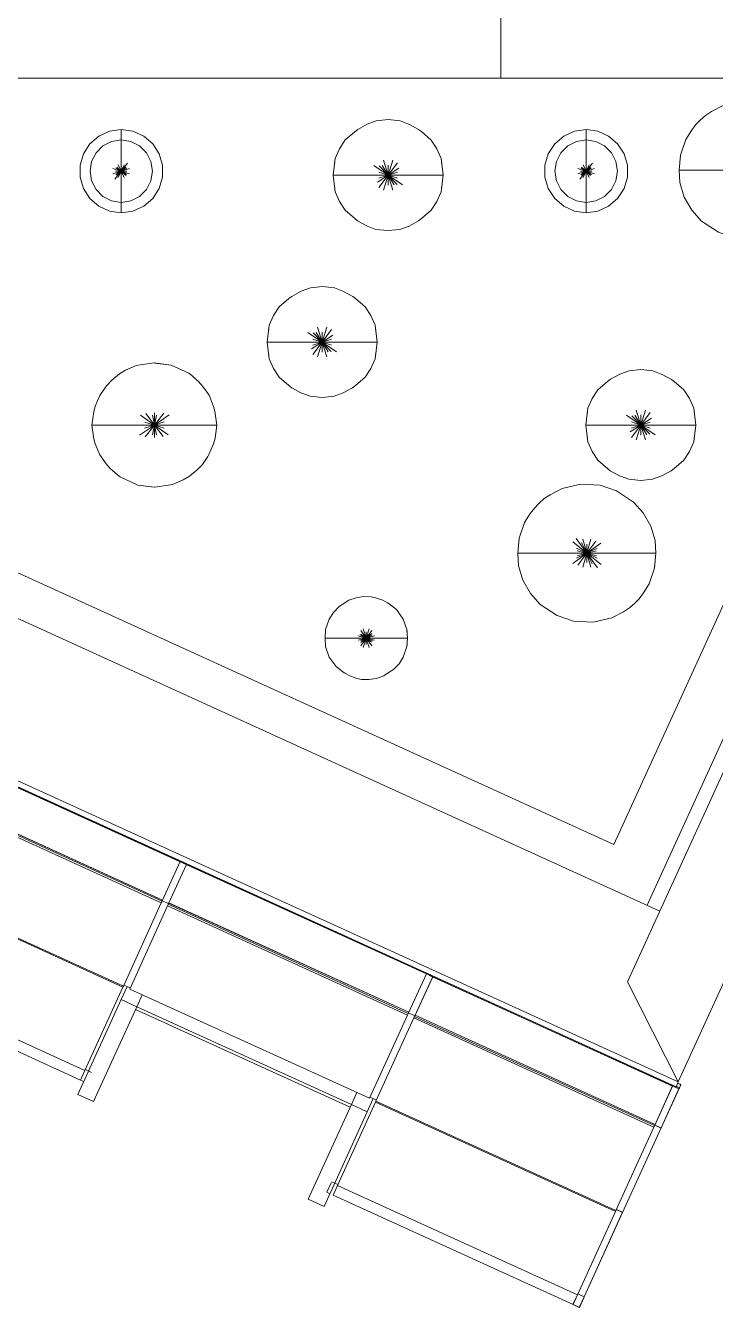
# Model space of a CAD drawing. Header units: inches. Extents: x -578 to 1873, y 397 to 1812.
# Drawn here: x 1062.2 to 1161.6, y 1091.1 to 1275.8 of the extents above; entities that cross this region are included whole.
import ezdxf

# ---------------------------------------------------------------- set-up
doc = ezdxf.new("R2010")
doc.units = ezdxf.units.IN
doc.header["$MEASUREMENT"] = 0
for name, color, linetype, lineweight in [('A-FLOR', 192, 'Continuous', 13), ('A-GLAZ-CURT', 52, 'Continuous', 9), ('A-GLAZ-CWMG', 51, 'Continuous', 9), ('A-WALL', 113, 'Continuous', 13), ('E-LITE-EQPM', 33, 'Continuous', 9), ('L-SITE', 91, 'Continuous', 9)]:
    doc.layers.add(name, color=color, linetype=linetype, lineweight=lineweight)

# ---------------------------------------------------------------- blocks, each defined once
blk = doc.blocks.new('3D Cad File Example_dwg_System Panel - Solar Wall Edges-1985587-_3D_-2939-Level 1')
at = {"layer": 'A-GLAZ-CURT'}
for p, q in [((102.34, -14.02), (102.97, -12.64)), ((136.92, -29.78), (102.34, -14.02)), ((136.92, -29.78), (137.55, -28.4))]:
    blk.add_line(p, q, dxfattribs=at)
blk = doc.blocks.new('3D Cad File Example_dwg_CP_Solar Panel - Square-V6-_3D_-2916-Level 1')
at = {"layer": 'A-GLAZ-CURT'}
for p, q in [((-1036.07, -30.38), (-1041.54, -42.39)), ((-1036.07, -30.38), (-1036, -30.22)), ((-1001.49, -46.14), (-1036.07, -30.38)), ((-1041.54, -42.39), (-1006.96, -58.15)), ((-1001.49, -46.14), (-1006.96, -58.15)), ((-1001.49, -46.14), (-1001.42, -45.98))]:
    blk.add_line(p, q, dxfattribs=at)
blk = doc.blocks.new('3D Cad File Example_dwg_System Panel - Solar Wall Edges-1985589-_3D_-2940-Level 1')
at = {"layer": 'A-GLAZ-CURT'}
for p, q in [((116.69, 17.47), (114.16, 11.92)), ((116.69, 17.47), (151.27, 1.71)), ((114.16, 11.92), (148.74, -3.84)), ((148.74, -3.84), (151.27, 1.71))]:
    blk.add_line(p, q, dxfattribs=at)
blk = doc.blocks.new('3D Cad File Example_dwg_Rectangular Mullion - 1_ x 1_5_ _Black_-1053128-_3D_-2918-Level 1')
at = {"layer": 'A-GLAZ-CWMG'}
for p, q in [((-959.45, -50.34), (-959.37, -50.18)), ((-924.87, -66.09), (-959.45, -50.34)), ((-924.79, -65.93), (-959.37, -50.18)), ((-924.79, -65.93), (-924.87, -66.09))]:
    blk.add_line(p, q, dxfattribs=at)
blk = doc.blocks.new('3D Cad File Example_dwg_Rectangular Mullion - 1_ x 1_5_ _Black_-1985585-_3D_-V14-Level 1')
at = {"layer": 'A-GLAZ-CWMG'}
for p, q in [((172.41, -45.95), (173.03, -44.57)), ((172.41, -45.95), (172.86, -46.16)), ((173.56, -44.64), (173.1, -44.43))]:
    blk.add_line(p, q, dxfattribs=at)
blk = doc.blocks.new('3D Cad File Example_dwg_Rectangular Mullion - 1_ x 1_5_ _Black_-V7-_3D_-2920-Level 1')
at = {"layer": 'A-GLAZ-CWMG'}
for p, q in [((-965.86, -62.01), (-964.95, -62.42)), ((-970.95, -74.38), (-970.5, -74.59))]:
    blk.add_line(p, q, dxfattribs=at)
blk = doc.blocks.new('3D Cad File Example_dwg_Rectangular Mullion - 1_ x 1_5_ _Black_-V7-_3D_-V3-Level 1')
at = {"layer": 'A-GLAZ-CWMG'}
for p, q in [((-960.32, -49.84), (-960.38, -49.98)), ((-960.32, -49.84), (-959.41, -50.26)), ((-959.47, -50.39), (-959.41, -50.26)), ((-965.86, -62.01), (-964.95, -62.42))]:
    blk.add_line(p, q, dxfattribs=at)
blk = doc.blocks.new('3D Cad File Example_dwg_Rectangular Mullion - 1_ x 1_5_ _Black_-1985586-_3D_-V15-Level 1')
at = {"layer": 'A-GLAZ-CWMG'}
for p, q in [((186.76, -14.46), (184.19, -20.09)), ((186.76, -14.46), (187.67, -14.88)), ((187.67, -14.88), (185.1, -20.51)), ((184.19, -20.09), (185.1, -20.51))]:
    blk.add_line(p, q, dxfattribs=at)
blk = doc.blocks.new('3D Cad File Example_dwg_Rectangular Mullion - 1_ x 1_5_ _Black_-1985586-_3D_-2942-Level 1')
at = {"layer": 'A-GLAZ-CWMG'}
for p, q in [((151.27, 1.71), (148.7, -3.92)), ((152.18, 1.3), (149.61, -4.34)), ((151.27, 1.71), (152.18, 1.3)), ((148.7, -3.92), (149.61, -4.34))]:
    blk.add_line(p, q, dxfattribs=at)
blk = doc.blocks.new('3D Cad File Example_dwg_Rectangular Mullion - 1_ x 1_5_ _Black_-2341961-_3D_-2943-Level 1')
at = {"layer": 'A-GLAZ-CWMG'}
for p, q in [((243.38, -78.3), (244.01, -76.92)), ((244.99, -77.19), (244.08, -76.77)), ((244.29, -78.71), (244.99, -77.19)), ((244.29, -78.71), (243.38, -78.3))]:
    blk.add_line(p, q, dxfattribs=at)
blk = doc.blocks.new('3D Cad File Example_dwg_Rectangular Mullion - 1_ x 1_5_ _Black_-V8-_3D_-2923-Level 1')
at = {"layer": 'A-GLAZ-CWMG'}
for p, q in [((-859.4, -110.53), (-858.49, -110.94)), ((-864.03, -123.11), (-858.49, -110.94)), ((-864.94, -122.69), (-864.03, -123.11))]:
    blk.add_line(p, q, dxfattribs=at)
blk = doc.blocks.new('3D Cad File Example_dwg_Rectangular Mullion - 1_ x 1_5_ _Black_-V8-_3D_-V4-Level 1')
at = {"layer": 'A-GLAZ-CWMG'}
for p, q in [((-858.49, -110.94), (-852.94, -98.77)), ((-853.85, -98.36), (-853.91, -98.49)), ((-853.85, -98.36), (-852.94, -98.77)), ((-859.4, -110.53), (-858.49, -110.94))]:
    blk.add_line(p, q, dxfattribs=at)
blk = doc.blocks.new('3D Cad File Example_dwg_Rectangular Mullion - 1_ x 1_5_ _Black_-2341962-_3D_-2944-Level 1')
at = {"layer": 'A-GLAZ-CWMG'}
for p, q in [((257.78, -46.71), (255.17, -52.44)), ((258.72, -47.06), (256.08, -52.85)), ((258.26, -46.85), (258.72, -47.06)), ((258.92, -46.61), (258.47, -46.41)), ((258.72, -47.06), (258.92, -46.61)), ((258.92, -46.61), (258.89, -46.67)), ((255.17, -52.44), (256.08, -52.85))]:
    blk.add_line(p, q, dxfattribs=at)
blk = doc.blocks.new('3D Cad File Example_dwg_Rectangular Mullion - 1_ x 1_5_ _Black_-1053135-_3D_-2925-Level 1')
at = {"layer": 'A-GLAZ-CWMG'}
for p, q in [((-992.71, -28.08), (-992.64, -27.93)), ((-992.71, -28.08), (-957.22, -44.25)), ((-957.22, -44.25), (-957.15, -44.1))]:
    blk.add_line(p, q, dxfattribs=at)
blk = doc.blocks.new('3D Cad File Example_dwg_Rectangular Mullion - 2_5_ x 5_ rectangular _Orange_-1053136-_3D_-2947-Level 1')
at = {"layer": 'A-GLAZ-CWMG'}
for p, q in [((180.52, -35.38), (181.31, -33.65)), ((180.52, -35.38), (180.34, -35.77)), ((211.28, -49.87), (180.34, -35.77)), ((211.46, -49.47), (180.52, -35.38)), ((212.25, -47.75), (211.46, -49.47)), ((211.46, -49.47), (211.28, -49.87))]:
    blk.add_line(p, q, dxfattribs=at)
blk = doc.blocks.new('3D Cad File Example_dwg_Rectangular Mullion - 2_5_ x 5_ rectangular _Orange_-1985596-_3D_-2948-Level 1')
at = {"layer": 'A-GLAZ-CWMG'}
for p, q in [((212.25, -47.75), (211.46, -49.47)), ((205.23, -63.14), (211.46, -49.47)), ((213.74, -50.51), (211.46, -49.47)), ((213.74, -50.51), (214.55, -48.72)), ((207.51, -64.18), (213.74, -50.51)), ((205.23, -63.14), (207.51, -64.18))]:
    blk.add_line(p, q, dxfattribs=at)
blk = doc.blocks.new('3D Cad File Example_dwg_Rectangular Mullion - 2_5_ x 5_ rectangular _Orange_-1985597-_3D_-2949-Level 1')
at = {"layer": 'A-GLAZ-CWMG'}
for p, q in [((179.06, -32.55), (178.25, -34.34)), ((172.02, -48.01), (178.25, -34.34)), ((178.25, -34.34), (180.52, -35.38)), ((181.31, -33.65), (180.52, -35.38)), ((174.29, -49.04), (180.52, -35.38)), ((174.29, -49.04), (172.02, -48.01))]:
    blk.add_line(p, q, dxfattribs=at)
blk = doc.blocks.new('3D Cad File Example_dwg_Bollard Light - Incandescent - 120V-2052859-_3D_-3531-Level 1')
at = {"layer": 'E-LITE-EQPM'}
for p, q in [((-7.74, 0.55), (-9.03, -0.57)), ((-6.19, 1.26), (-7.74, 0.55)), ((-6.19, 1.26), (-4.5, 1.5)), ((-4.5, 0), (-5.89, -0.22)), ((-4.5, 0), (-5.89, -0.22)), ((-4.5, 1.5), (-2.81, 1.26)), ((-4.5, 0), (-4.5, 1.5)), ((-4.5, 0), (-3.11, -0.22)), ((-4.5, 0), (-4.5, -0.22)), ((-4.5, 0), (-3.11, -0.22)), ((-1.26, 0.55), (-2.81, 1.26)), ((0.03, -0.57), (-1.26, 0.55)), ((-9.03, -0.57), (-9.96, -2.01)), ((-8.14, -1.85), (-7.15, -0.86)), ((-8.14, -1.85), (-7.15, -0.86)), ((-5.89, -0.22), (-7.15, -0.86)), ((-5.89, -0.22), (-7.15, -0.86)), ((-4.5, -0.86), (-4.5, -0.22)), ((-4.5, -0.86), (-4.5, -1.85)), ((-1.85, -0.86), (-3.11, -0.22)), ((-1.85, -0.86), (-3.11, -0.22)), ((-0.86, -1.85), (-1.85, -0.86)), ((-0.86, -1.85), (-1.85, -0.86)), ((0.96, -2.01), (0.03, -0.57)), ((-10.44, -3.65), (-9.96, -2.01)), ((-10.44, -5.35), (-10.44, -3.65)), ((-8.78, -3.11), (-9, -4.5)), ((-8.78, -3.11), (-9, -4.5)), ((-8.14, -1.85), (-8.78, -3.11)), ((-8.14, -1.85), (-8.78, -3.11)), ((-4.5, -4.5), (-4.94, -3.58)), ((-4.5, -3.11), (-4.5, -1.85)), ((-4.5, -4.5), (-4.5, -3.11)), ((-4.5, -4.5), (-3.58, -3.33)), ((-4.5, -4.5), (-4.06, -3.58)), ((-0.22, -3.11), (-0.86, -1.85)), ((-0.22, -3.11), (-0.86, -1.85)), ((0, -4.5), (-0.22, -3.11)), ((0, -4.5), (-0.22, -3.11)), ((1.44, -3.65), (0.96, -2.01)), ((1.44, -5.35), (1.44, -3.65)), ((-9.96, -6.99), (-10.44, -5.35)), ((-9, -4.5), (-8.78, -5.89)), ((-9, -4.5), (-8.78, -5.89)), ((-4.5, -4.5), (-5.7, -4.12)), ((-4.5, -4.5), (-5.7, -4.88)), ((-4.5, -4.5), (-5.42, -5.67)), ((-4.5, -4.5), (-5.31, -4.5)), ((-4.5, -4.5), (-5.29, -4.96)), ((-4.5, -4.5), (-5.28, -4.04)), ((-4.5, -4.5), (-5.15, -3.9)), ((-4.5, -4.5), (-5.15, -5.1)), ((-4.5, -4.5), (-4.94, -5.42)), ((-4.5, -4.5), (-3.85, -3.9)), ((-4.5, -4.5), (-3.71, -4.04)), ((-4.5, -4.5), (-3.3, -4.12)), ((-4.5, -4.5), (-4.5, -5.89)), ((-4.5, -4.5), (-3.69, -4.5)), ((-4.5, -4.5), (-3.72, -4.96)), ((-4.5, -4.5), (-3.3, -4.88)), ((-4.5, -4.5), (-4.06, -5.42)), ((-4.5, -4.5), (-3.85, -5.1)), ((-0.22, -5.89), (0, -4.5)), ((-0.22, -5.89), (0, -4.5)), ((0.96, -6.99), (1.44, -5.35)), ((-9.03, -8.43), (-9.96, -6.99)), ((-8.14, -7.15), (-8.78, -5.89)), ((-8.14, -7.15), (-8.78, -5.89)), ((-8.14, -7.15), (-7.15, -8.14)), ((-8.14, -7.15), (-7.15, -8.14)), ((-4.5, -7.15), (-4.5, -5.89)), ((-4.5, -8.14), (-4.5, -7.15)), ((-0.86, -7.15), (-1.85, -8.14)), ((-0.86, -7.15), (-1.85, -8.14)), ((-0.86, -7.15), (-0.22, -5.89)), ((-0.86, -7.15), (-0.22, -5.89)), ((0.03, -8.43), (0.96, -6.99)), ((-7.74, -9.55), (-9.03, -8.43)), ((-7.15, -8.14), (-5.89, -8.78)), ((-7.15, -8.14), (-5.89, -8.78)), ((-4.5, -9), (-5.89, -8.78)), ((-4.5, -9), (-5.89, -8.78)), ((-4.5, -8.78), (-4.5, -8.14)), ((-4.5, -9), (-3.11, -8.78)), ((-4.5, -8.78), (-4.5, -9)), ((-4.5, -9), (-3.11, -8.78)), ((-4.5, -9), (-4.5, -10.5)), ((-3.11, -8.78), (-1.85, -8.14)), ((-3.11, -8.78), (-1.85, -8.14)), ((0.03, -8.43), (-1.26, -9.55)), ((-6.19, -10.26), (-7.74, -9.55)), ((-4.5, -10.5), (-6.19, -10.26)), ((-4.5, -10.5), (-2.81, -10.26)), ((-2.81, -10.26), (-1.26, -9.55))]:
    blk.add_line(p, q, dxfattribs=at)
blk = doc.blocks.new('3D Cad File Example_dwg_Sculpture - 18 D x 16 H-1407582-_3D_-2999-Level 1')
at = {"layer": 'L-SITE'}
for p, q in [((-4.16, 7.9), (-5.03, 7.39)), ((-4.16, 7.9), (-2.61, 8.57)), ((-2.61, 8.57), (-2.02, 8.69)), ((-2.02, 8.69), (-0.05, 8.96)), ((2.4, 8.65), (-0.05, 8.96)), ((2.4, 8.65), (0.05, 8.94)), ((2.01, 8.7), (0.05, 8.94)), ((2.4, 8.65), (2.01, 8.7)), ((2.4, 8.65), (4.94, 7.47)), ((5.08, 7.38), (4.94, 7.47)), ((-6.93, 5.67), (-7.7, 4.55)), ((-6.93, 5.67), (-6.16, 6.46)), ((-6.16, 6.46), (-5.03, 7.39)), ((5.08, 7.38), (6.37, 6.28)), ((6.98, 5.57), (6.37, 6.28)), ((6.98, 5.57), (7.87, 4.31)), ((-8.52, 2.71), (-7.85, 4.26)), ((-7.85, 4.26), (-7.7, 4.55)), ((7.87, 4.31), (8.53, 2.69)), ((-8.74, 1.88), (-9, 0)), ((-8.74, 1.88), (-8.52, 2.71)), ((8.53, 2.69), (8.72, 1.99)), ((8.72, 1.99), (9, 0)), ((-9, 0), (-8.72, -1.99)), ((-8.77, 0), (-9, 0)), ((-8.77, 0), (-8.11, 0)), ((-8.11, 0), (-7.04, 0)), ((-7.04, 0), (-5.61, 0)), ((-5.61, 0), (-3.9, 0)), ((-3.9, 0), (-2, 0)), ((0, 0), (-2.13, -1.46)), ((0, 0), (-2, 0)), ((0, 0), (-1.99, 1.42)), ((0, 0), (-1.41, -0.44)), ((0, 0), (-1.39, 0.43)), ((0, 0), (-1.34, -1.7)), ((0, 0), (-1.24, 1.64)), ((0, 0), (-0.29, 1.42)), ((0, 0), (-0.29, -1.42)), ((0, 0), (0, 1.78)), ((1.34, 1.7), (0, 0)), ((2.13, 1.46), (0, 0)), ((0, 0), (0.29, 1.42)), ((1.41, 0.44), (0, 0)), ((2, 0), (0, 0)), ((0, 0), (1.39, -0.43)), ((0, 0), (1.99, -1.42)), ((0, 0), (0, -1.78)), ((0, 0), (0.29, -1.42)), ((0, 0), (1.24, -1.64)), ((3.9, 0), (2, 0)), ((3.9, 0), (5.61, 0)), ((7.04, 0), (5.61, 0)), ((7.04, 0), (8.11, 0)), ((8.11, 0), (8.77, 0)), ((9, 0), (8.74, -1.88)), ((8.77, 0), (9, 0)), ((-8.53, -2.69), (-8.72, -1.99)), ((-7.87, -4.31), (-8.53, -2.69)), ((8.52, -2.71), (7.85, -4.26)), ((8.74, -1.88), (8.52, -2.71)), ((-7.87, -4.31), (-6.98, -5.57)), ((6.93, -5.67), (7.7, -4.55)), ((7.85, -4.26), (7.7, -4.55)), ((-6.98, -5.57), (-6.37, -6.28)), ((-5.08, -7.38), (-6.37, -6.28)), ((-5.08, -7.38), (-4.94, -7.47)), ((4.16, -7.9), (5.03, -7.39)), ((6.16, -6.46), (5.03, -7.39)), ((6.93, -5.67), (6.16, -6.46)), ((-2.4, -8.65), (-4.94, -7.47)), ((-2.4, -8.65), (0.05, -8.96)), ((-2.4, -8.65), (-2.01, -8.7)), ((-2.4, -8.65), (-0.05, -8.94)), ((-2.01, -8.7), (-0.05, -8.94)), ((2.02, -8.69), (0.05, -8.96)), ((2.61, -8.57), (2.02, -8.69)), ((4.16, -7.9), (2.61, -8.57))]:
    blk.add_line(p, q, dxfattribs=at)
blk = doc.blocks.new('3D Cad File Example_dwg_Sculpture - 12 D x 10 H-1407578-_3D_-2996-Level 1')
at = {"layer": 'L-SITE'}
for p, q in [((-2.52, 5.44), (-1.46, 5.82)), ((-1.46, 5.82), (-0.39, 5.98)), ((-0.39, 5.98), (0.69, 5.95)), ((1.35, 5.82), (0.69, 5.95)), ((1.35, 5.82), (2.39, 5.46)), ((-5.34, 2.73), (-4.72, 3.7)), ((-3.94, 4.51), (-4.72, 3.7)), ((-3.94, 4.51), (-3.32, 4.92)), ((-2.52, 5.44), (-3.32, 4.92)), ((3.07, 5.08), (2.39, 5.46)), ((3.07, 5.08), (3.32, 4.92)), ((4.35, 4.12), (3.32, 4.92)), ((5.34, 2.73), (4.35, 4.12)), ((-5.87, 1.22), (-5.34, 2.73)), ((5.87, 1.22), (5.34, 2.73)), ((-5.94, 0), (-5.87, 1.22)), ((-5.94, 0), (-5.87, -1.22)), ((-5.94, 0), (-5.46, 0)), ((-5.89, 0.96), (-5.87, 1.22)), ((-4.53, 0), (-5.46, 0)), ((-4.53, 0), (-3.24, 0)), ((-3.24, 0), (-1.69, 0)), ((0, 0), (-1.69, 0)), ((0, 0), (-1.17, 0.3)), ((0, 0), (-1.17, -0.3)), ((0, 0), (-0.95, 0.46)), ((0, 0), (-0.85, -0.42)), ((0, 0), (-0.8, -0.64)), ((0, 0), (-0.79, 1.1)), ((0, 0), (-0.79, -1.1)), ((0, 0), (-0.76, 0.57)), ((0, 0), (-0.43, 1.34)), ((0, 0), (-0.43, -1.34)), ((0.43, 1.34), (0, 0)), ((0.79, 1.1), (0, 0)), ((0, 0.91), (0, 0)), ((0.8, 0.64), (0, 0)), ((0, 0), (0.85, 0.42)), ((1.17, 0.3), (0, 0)), ((0, 0), (1.69, 0)), ((0, 0), (0, -0.91)), ((0, 0), (0.43, -1.34)), ((0, 0), (0.76, -0.57)), ((0, 0), (0.95, -0.46)), ((0, 0), (0.79, -1.1)), ((0, 0), (1.17, -0.3)), ((1.69, 0), (3.24, 0)), ((3.24, 0), (4.53, 0)), ((5.46, 0), (4.53, 0)), ((5.46, 0), (5.94, 0)), ((5.89, 0.96), (5.87, 1.22)), ((5.94, 0), (5.87, 1.22)), ((5.94, 0), (5.87, -1.22)), ((-5.89, -0.96), (-5.87, -1.22)), ((-5.87, -1.22), (-5.34, -2.73)), ((5.87, -1.22), (5.34, -2.73)), ((5.89, -0.96), (5.87, -1.22)), ((-5.34, -2.73), (-4.35, -4.12)), ((5.34, -2.73), (4.72, -3.7)), ((-4.35, -4.12), (-3.32, -4.92)), ((-3.07, -5.08), (-3.32, -4.92)), ((-3.07, -5.08), (-2.39, -5.46)), ((-1.35, -5.82), (-2.39, -5.46)), ((2.52, -5.44), (1.46, -5.82)), ((2.52, -5.44), (3.32, -4.92)), ((3.94, -4.51), (3.32, -4.92)), ((3.94, -4.51), (4.72, -3.7)), ((-1.35, -5.82), (-0.69, -5.95)), ((0.39, -5.98), (-0.69, -5.95)), ((1.46, -5.82), (0.39, -5.98))]:
    blk.add_line(p, q, dxfattribs=at)
blk = doc.blocks.new('3D Cad File Example_dwg_Sculpture - 20 D x 22 H-1407576-_3D_-2997-Level 1')
at = {"layer": 'L-SITE'}
for p, q in [((-5.27, 8.44), (-3.58, 9.32)), ((-0.91, 9.96), (-3.58, 9.32)), ((-0.91, 9.96), (1.92, 9.81)), ((4.29, 8.98), (1.92, 9.81)), ((-6.91, 7.18), (-6.14, 7.87)), ((-5.27, 8.44), (-6.14, 7.87)), ((4.29, 8.98), (6.74, 7.37)), ((-8.18, 5.71), (-8.97, 4.41)), ((-8.18, 5.71), (-7.52, 6.56)), ((-6.91, 7.18), (-7.52, 6.56)), ((6.74, 7.37), (8.13, 5.81)), ((9.21, 3.9), (8.13, 5.81)), ((-9.77, 2.15), (-8.97, 4.41)), ((9.21, 3.9), (9.83, 1.82)), ((-9.95, 0), (-9.77, 2.15)), ((-9.82, 1.5), (-9.77, 2.15)), ((0, 0), (-1.53, 2.1)), ((0, 0), (-0.58, 2.01)), ((0, 0), (0.58, 2.01)), ((-9.95, 0), (-9.83, -1.82)), ((-9.51, 0), (-9.95, 0)), ((-9.51, 0), (-8.66, 0)), ((-8.66, 0), (-7.43, 0)), ((-7.43, 0), (-5.88, 0)), ((-5.88, 0), (-4.07, 0)), ((-2.08, 0), (-4.07, 0)), ((0, 0), (-2.08, 0)), ((0, 0), (-2.04, 1.64)), ((0, 0), (-2.03, -1.46)), ((0, 0), (-1.51, 0.73)), ((0, 0), (-1.48, -0.71)), ((0, 0), (-1.41, 0.36)), ((0, 0), (-1.41, -0.36)), ((0, 0), (-1.3, -1.72)), ((0, 0), (-0.78, 1.53)), ((0, 0), (-0.58, -2.01)), ((0, 0), (1.3, 1.72)), ((2.03, 1.46), (0, 0)), ((0, 0), (0, 1.32)), ((0, 0), (1.48, 0.71)), ((1.41, 0.36), (0, 0)), ((2.08, 0), (0, 0)), ((0, 0), (0, -1.32)), ((0, 0), (1.53, -2.1)), ((0, 0), (2.04, -1.64)), ((0, 0), (0.58, -2.01)), ((0, 0), (0.78, -1.53)), ((0, 0), (1.41, -0.36)), ((0, 0), (1.51, -0.73)), ((4.07, 0), (2.08, 0)), ((4.07, 0), (5.88, 0)), ((7.43, 0), (5.88, 0)), ((7.43, 0), (8.66, 0)), ((8.66, 0), (9.51, 0)), ((9.51, 0), (9.95, 0)), ((9.95, 0), (9.77, -2.15)), ((9.86, 1.4), (9.83, 1.82)), ((9.83, 1.82), (9.95, 0)), ((-9.86, -1.4), (-9.83, -1.82)), ((-9.21, -3.9), (-9.83, -1.82)), ((9.82, -1.5), (9.77, -2.15)), ((9.77, -2.15), (8.97, -4.41)), ((-9.21, -3.9), (-8.13, -5.81)), ((8.18, -5.71), (8.97, -4.41)), ((-6.74, -7.37), (-8.13, -5.81)), ((-4.29, -8.98), (-6.74, -7.37)), ((6.91, -7.18), (6.14, -7.87)), ((6.91, -7.18), (7.52, -6.56)), ((8.18, -5.71), (7.52, -6.56)), ((-4.29, -8.98), (-1.92, -9.81)), ((5.27, -8.44), (3.58, -9.32)), ((5.27, -8.44), (6.14, -7.87)), ((0.91, -9.96), (-1.92, -9.81)), ((0.91, -9.96), (3.58, -9.32))]:
    blk.add_line(p, q, dxfattribs=at)
blk = doc.blocks.new('3D Cad File Example_dwg_Sculpture - 16 D x 16 H-1407580-_3D_-2998-Level 1')
at = {"layer": 'L-SITE'}
for p, q in [((-3.01, 7.34), (-1.7, 7.82)), ((-1.7, 7.82), (0.02, 8)), ((1.75, 7.81), (0.02, 8)), ((2.95, 7.35), (1.75, 7.81)), ((-6.19, 5.07), (-4.81, 6.26)), ((-4.38, 6.59), (-4.81, 6.26)), ((-4.38, 6.59), (-3.01, 7.34)), ((2.95, 7.35), (3.06, 7.3)), ((4.4, 6.58), (3.06, 7.3)), ((4.4, 6.58), (4.8, 6.27)), ((6.19, 5.06), (4.8, 6.27)), ((-7.63, 2.42), (-7.03, 3.81)), ((-6.19, 5.07), (-7.03, 3.81)), ((6.19, 5.06), (7.03, 3.81)), ((7.63, 2.42), (7.03, 3.81)), ((-7.94, 0), (-7.63, 2.42)), ((-7.75, 1.5), (-7.63, 2.42)), ((0, 0), (-0.68, 2.14)), ((0, 0), (0.68, 2.14)), ((7.63, 2.42), (7.75, 1.5)), ((7.63, 2.42), (7.94, 0)), ((-7.94, 0), (-7.63, -2.42)), ((-7.48, 0), (-7.94, 0)), ((-7.48, 0), (-6.58, 0)), ((-6.58, 0), (-5.3, 0)), ((-3.72, 0), (-5.3, 0)), ((-3.72, 0), (-1.91, 0)), ((0, 0), (-2.05, 1.4)), ((0, 0), (-1.91, 0)), ((0, 0), (-1.52, -1)), ((0, 0), (-1.36, 0.44)), ((0, 0), (-1.36, -1.8)), ((0, 0), (-1.35, -0.43)), ((0, 0), (-1.3, 1.34)), ((0, 0), (-0.87, 1.4)), ((0, 0), (-0.68, -2.14)), ((0, 0), (1.36, 1.8)), ((0, 0), (0, 1.45)), ((0, 0), (1.52, 1)), ((1.35, 0.43), (0, 0)), ((1.91, 0), (0, 0)), ((0, 0), (0.68, -2.14)), ((0, 0), (0, -1.45)), ((0, 0), (2.05, -1.4)), ((0, 0), (0.87, -1.4)), ((0, 0), (1.36, -0.44)), ((0, 0), (1.3, -1.34)), ((1.91, 0), (3.72, 0)), ((5.3, 0), (3.72, 0)), ((6.58, 0), (5.3, 0)), ((6.58, 0), (7.48, 0)), ((7.48, 0), (7.94, 0)), ((7.94, 0), (7.63, -2.42)), ((-7.75, -1.5), (-7.63, -2.42)), ((7.75, -1.5), (7.63, -2.42)), ((-7.63, -2.42), (-7.03, -3.81)), ((7.63, -2.42), (7.03, -3.81)), ((-6.19, -5.06), (-7.03, -3.81)), ((-6.19, -5.06), (-4.8, -6.27)), ((6.19, -5.07), (4.81, -6.26)), ((6.19, -5.07), (7.03, -3.81)), ((-4.4, -6.58), (-4.8, -6.27)), ((-4.4, -6.58), (-3.06, -7.3)), ((-2.95, -7.35), (-3.06, -7.3)), ((-2.95, -7.35), (-1.75, -7.81)), ((3.01, -7.34), (1.7, -7.82)), ((4.38, -6.59), (3.01, -7.34)), ((4.38, -6.59), (4.81, -6.26)), ((-1.75, -7.81), (-0.02, -8)), ((1.7, -7.82), (-0.02, -8))]:
    blk.add_line(p, q, dxfattribs=at)
blk = doc.blocks.new('3D Cad File Example_dwg_Rectangular Mullion - 1_ x 1_5_ _Black_-2339324-_3D_-2926-Level 1')
at = {"layer": 'A-GLAZ-CWMG'}
for p, q in [((-886.24, -76.6), (-886.18, -76.44)), ((-850.3, -92.97), (-886.24, -76.6)), ((-850.02, -92.37), (-850.48, -92.16)), ((-850.02, -92.37), (-850.23, -92.82)), ((-850.02, -92.37), (-850.05, -92.42)), ((-850.23, -92.82), (-850.68, -92.61)), ((-850.23, -92.82), (-850.3, -92.97))]:
    blk.add_line(p, q, dxfattribs=at)
blk = doc.blocks.new('3D Cad File Example_dwg_Rectangular Mullion - 1_ x 1_5_ _Black_-1985585-_3D_-2941-Level 1')
at = {"layer": 'A-GLAZ-CWMG'}
for p, q in [((136.92, -29.78), (137.55, -28.4)), ((138.52, -28.67), (137.61, -28.26)), ((137.83, -30.2), (138.46, -28.82)), ((136.92, -29.78), (137.83, -30.2))]:
    blk.add_line(p, q, dxfattribs=at)
blk = doc.blocks.new('3D Cad File Example_dwg_Rectangular Mullion - 1_ x 1_5_ _Black_-V7-_3D_-V6-Level 1')
at = {"layer": 'A-GLAZ-CWMG'}
for p, q in [((-1123.57, -123.52), (-1118.03, -111.35)), ((-1118.94, -110.94), (-1118.03, -111.35)), ((-1124.48, -123.11), (-1123.57, -123.52))]:
    blk.add_line(p, q, dxfattribs=at)
blk = doc.blocks.new('3D Cad File Example_dwg-2744-Level 1')
at = {"layer": 'A-FLOR'}
for p, q in [((233, 146.5), (233, 98.5)), ((233, 98.5), (233, 106.5)), ((280.91, 98.5), (131.5, 98.5)), ((270.03, 33.53), (249.29, -11.97)), ((249.29, -11.97), (154.39, 31.28))]:
    blk.add_line(p, q, dxfattribs=at)
at = {"layer": 'A-WALL', "color": 103, "lineweight": 9}
for p, q in [((125.44, 37.88), (255.91, -21.58)), ((275.81, 22.1), (251.26, -31.78)), ((258.56, -46.2), (116.61, 18.49)), ((258.23, -46.92), (116.28, 17.77)), ((258.56, -46.2), (279.91, 0.64)), ((258.56, -46.2), (251.26, -31.78)), ((258.56, -46.2), (258.23, -46.92))]:
    blk.add_line(p, q, dxfattribs=at)
at = {"layer": 'A-WALL'}
blk.add_line((254.09, -20.75), (273.99, 22.93), dxfattribs=at)
for name, p in [('3D Cad File Example_dwg_Sculpture - 20 D x 22 H-1407576-_3D_-2997-Level 1', (268.63, 85.24)), ('3D Cad File Example_dwg_Sculpture - 16 D x 16 H-1407580-_3D_-2998-Level 1', (216.74, 84.5)), ('3D Cad File Example_dwg_Bollard Light - Incandescent - 120V-2052859-_3D_-3531-Level 1', (182.78, 89.57)), ('3D Cad File Example_dwg_Bollard Light - Incandescent - 120V-2052859-_3D_-3531-Level 1', (249.78, 89.57)), ('3D Cad File Example_dwg_Sculpture - 16 D x 16 H-1407580-_3D_-2998-Level 1', (207.24, 60.44)), ('3D Cad File Example_dwg_Sculpture - 18 D x 16 H-1407582-_3D_-2999-Level 1', (183.06, 48.48)), ('3D Cad File Example_dwg_Sculpture - 16 D x 16 H-1407580-_3D_-2998-Level 1', (253.16, 48.48)), ('3D Cad File Example_dwg_Sculpture - 20 D x 22 H-1407576-_3D_-2997-Level 1', (245.38, 30)), ('3D Cad File Example_dwg_Sculpture - 12 D x 10 H-1407578-_3D_-2996-Level 1', (213.59, 17.77)), ('3D Cad File Example_dwg_System Panel - Solar Wall Edges-1985589-_3D_-2940-Level 1', (35.49, -16.17)), ('3D Cad File Example_dwg_Rectangular Mullion - 1_ x 1_5_ _Black_-1053135-_3D_-2925-Level 1', (1144.43, 29.58)), ('3D Cad File Example_dwg_CP_Solar Panel - Square-V6-_3D_-2916-Level 1', (1185.54, 25.74)), ('3D Cad File Example_dwg_Rectangular Mullion - 1_ x 1_5_ _Black_-1053128-_3D_-2918-Level 1', (1109.02, 45.92)), ('3D Cad File Example_dwg_Rectangular Mullion - 1_ x 1_5_ _Black_-1985586-_3D_-V15-Level 1', (0, 0)), ('3D Cad File Example_dwg_Rectangular Mullion - 1_ x 1_5_ _Black_-1053135-_3D_-2925-Level 1', (1179.92, 13.41)), ('3D Cad File Example_dwg_System Panel - Solar Wall Edges-1985589-_3D_-2940-Level 1', (70.98, -32.34)), ('3D Cad File Example_dwg_CP_Solar Panel - Square-V6-_3D_-2916-Level 1', (1180, 13.58)), ('3D Cad File Example_dwg_Rectangular Mullion - 1_ x 1_5_ _Black_-V7-_3D_-V3-Level 1', (1144.51, 29.75)), ('3D Cad File Example_dwg_CP_Solar Panel - Square-V6-_3D_-2916-Level 1', (1221.03, 9.57)), ('3D Cad File Example_dwg_Rectangular Mullion - 1_ x 1_5_ _Black_-1053128-_3D_-2918-Level 1', (1144.51, 29.75)), ('3D Cad File Example_dwg_System Panel - Solar Wall Edges-1985587-_3D_-2939-Level 1', (35.49, -16.17)), ('3D Cad File Example_dwg_Rectangular Mullion - 1_ x 1_5_ _Black_-1985586-_3D_-2942-Level 1', (70.98, -32.34)), ('3D Cad File Example_dwg_System Panel - Solar Wall Edges-1985589-_3D_-2940-Level 1', (106.47, -48.52)), ('3D Cad File Example_dwg_Rectangular Mullion - 1_ x 1_5_ _Black_-2339324-_3D_-2926-Level 1', (1108.95, 45.75)), ('3D Cad File Example_dwg_Rectangular Mullion - 2_5_ x 5_ rectangular _Orange_-1985597-_3D_-2949-Level 1', (0, 0)), ('3D Cad File Example_dwg_Rectangular Mullion - 1_ x 1_5_ _Black_-V7-_3D_-2920-Level 1', (1144.51, 29.75)), ('3D Cad File Example_dwg_Rectangular Mullion - 2_5_ x 5_ rectangular _Orange_-1053136-_3D_-2947-Level 1', (0, 0)), ('3D Cad File Example_dwg_Rectangular Mullion - 1_ x 1_5_ _Black_-V7-_3D_-V3-Level 1', (1180, 13.58)), ('3D Cad File Example_dwg_CP_Solar Panel - Square-V6-_3D_-2916-Level 1', (1256.52, -6.6)), ('3D Cad File Example_dwg_Rectangular Mullion - 1_ x 1_5_ _Black_-1053128-_3D_-2918-Level 1', (1180, 13.58)), ('3D Cad File Example_dwg_Rectangular Mullion - 1_ x 1_5_ _Black_-1985585-_3D_-V14-Level 1', (0, 0)), ('3D Cad File Example_dwg_Rectangular Mullion - 2_5_ x 5_ rectangular _Orange_-1985596-_3D_-2948-Level 1', (0, 0)), ('3D Cad File Example_dwg_Rectangular Mullion - 1_ x 1_5_ _Black_-2341962-_3D_-2944-Level 1', (0, 0)), ('3D Cad File Example_dwg_Rectangular Mullion - 1_ x 1_5_ _Black_-1985586-_3D_-V15-Level 1', (70.98, -32.34)), ('3D Cad File Example_dwg_Rectangular Mullion - 1_ x 1_5_ _Black_-V7-_3D_-2920-Level 1', (1180, 13.58)), ('3D Cad File Example_dwg_CP_Solar Panel - Square-V6-_3D_-2916-Level 1', (1250.98, -18.77)), ('3D Cad File Example_dwg_Rectangular Mullion - 1_ x 1_5_ _Black_-V8-_3D_-V4-Level 1', (1109.02, 45.92)), ('3D Cad File Example_dwg_Rectangular Mullion - 1_ x 1_5_ _Black_-V7-_3D_-V3-Level 1', (1215.49, -2.6)), ('3D Cad File Example_dwg_Rectangular Mullion - 1_ x 1_5_ _Black_-1985585-_3D_-V14-Level 1', (35.49, -16.17)), ('3D Cad File Example_dwg_System Panel - Solar Wall Edges-1985587-_3D_-2939-Level 1', (106.47, -48.52)), ('3D Cad File Example_dwg_Rectangular Mullion - 1_ x 1_5_ _Black_-V8-_3D_-2923-Level 1', (1109.02, 45.92)), ('3D Cad File Example_dwg_Rectangular Mullion - 1_ x 1_5_ _Black_-V7-_3D_-V6-Level 1', (1368.56, 46.34)), ('3D Cad File Example_dwg_Rectangular Mullion - 1_ x 1_5_ _Black_-2341961-_3D_-2943-Level 1', (0, 0)), ('3D Cad File Example_dwg_Rectangular Mullion - 1_ x 1_5_ _Black_-1985585-_3D_-2941-Level 1', (106.47, -48.52))]:
    blk.add_blockref(name, p)

msp = doc.modelspace()

# ---------------------------------------------------------------- block references
at = {"layer": 'A-WALL', "color": 30, "lineweight": 9}
msp.add_blockref('3D Cad File Example_dwg-2744-Level 1', (897.69, 1169.79), dxfattribs=at)

doc.saveas('drawing.dxf')
